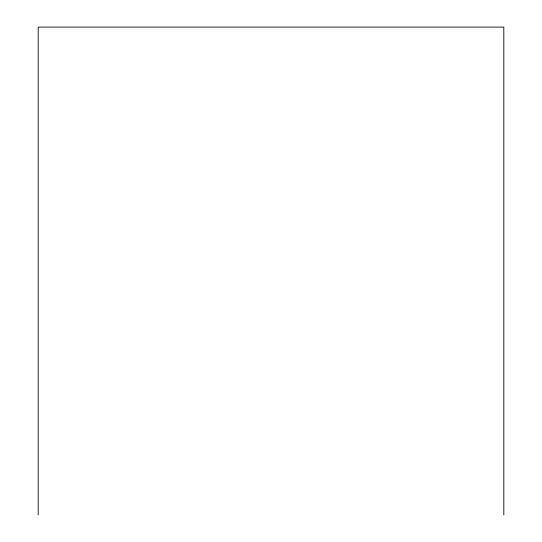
<?xml version="1.0" encoding="UTF-8"?>
<svg xmlns="http://www.w3.org/2000/svg" width="542" height="542" viewBox="0 0 542 542"><rect width="100%" height="100%" fill="white"/><g stroke="black" fill="none" stroke-linecap="round" stroke-linejoin="round"><path stroke-width="0.81" d="M503.809 514.9L503.809 27.1L38.191 27.1L38.191 514.9"/></g></svg>
